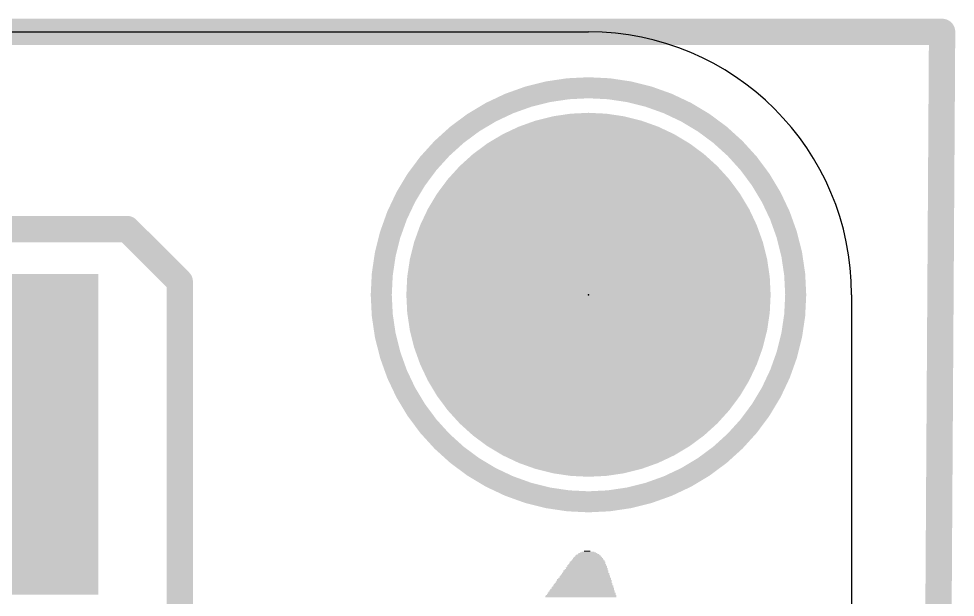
# Model space of a CAD drawing. Extents: x -0.1 to 49.3, y -0.1 to 40.8.
# Drawn here: x 40.22 to 49.26, y 35.18 to 40.77 of the extents above; entities that cross this region are included whole.
import ezdxf

# ---------------------------------------------------------------- set-up
doc = ezdxf.new("R2010")
doc.units = 0
for name, color, linetype in [('1', 12, 'CONTINUOUS'), ('16', 132, 'CONTINUOUS'), ('17', 110, 'CONTINUOUS'), ('20', 53, 'CONTINUOUS'), ('21', 40, 'CONTINUOUS'), ('23', 53, 'CONTINUOUS')]:
    doc.layers.add(name, color=color, linetype=linetype)

# ---------------------------------------------------------------- blocks, each defined once
blk = doc.blocks.new('RECT')
blk.add_solid([(-0.5, -0.5), (0.5, -0.5), (-0.5, 0.5), (0.5, 0.5)])
blk = doc.blocks.new('ROUNDP')
at = {"const_width": 0.5}
blk.add_lwpolyline([(0, -0.25, 1), (0, 0.25, 1), (0, -0.25)], format="xyb", dxfattribs=at)

msp = doc.modelspace()

# ---------------------------------------------------------------- linework, layer by layer
at = {"layer": '1', "const_width": 0.254}
for points in [[(34.282, 38.735), (41.267, 38.735)], [(41.267, 38.735), (41.775, 38.227)], [(41.775, 38.227), (41.775, 34.544)]]:
    msp.add_lwpolyline(points, dxfattribs=at)
at = {"layer": '1', "const_width": 0.127}
for points in [[(41.3119, 38.7799, 1), (41.2221, 38.6901)], [(41.267, 38.6715, 1), (41.267, 38.7985)], [(41.8385, 38.227, 1), (41.7115, 38.227)], [(41.7301, 38.1821, 1), (41.8199, 38.2719)]]:
    msp.add_lwpolyline(points, format="xyb", dxfattribs=at)
at = {"layer": '16', "const_width": 0.254}
for points in [[(49.133, 40.64), (0.254, 40.64)], [(48.879, 0), (49.133, 40.64)]]:
    msp.add_lwpolyline(points, dxfattribs=at)
at = {"layer": '16', "const_width": 0.127}
for points in [[(49.1965, 40.6396, 1), (49.0695, 40.6404)], [(49.133, 40.5765, 1), (49.133, 40.7035)]]:
    msp.add_lwpolyline(points, format="xyb", dxfattribs=at)
at = {"layer": '20'}
for p, q in [((2.54, 40.64), (45.72, 40.64)), ((48.26, 38.1), (48.26, 2.54))]:
    msp.add_line(p, q, dxfattribs=at)
msp.add_arc((45.72, 38.1), 2.54, 0, 90, dxfattribs=at)
at = {"layer": '21', "const_width": 0.2032}
msp.add_lwpolyline([(45.72, 36.1, 1), (45.72, 40.1, 1), (45.72, 36.1)], format="xyb", dxfattribs=at)
at = {"layer": '23'}
msp.add_point((45.72, 38.1), dxfattribs=at)

# ---------------------------------------------------------------- block references
at = {"layer": '1', "xscale": 3.1, "yscale": 2.3, "rotation": 270}
msp.add_blockref('RECT', (39.84, 36.752), dxfattribs=at)
at = {"layer": '17', "xscale": 3.516, "yscale": 3.516}
msp.add_blockref('ROUNDP', (45.72, 38.1), dxfattribs=at)
msp.add_blockref('ROUNDP', (45.72, 38.1), dxfattribs=at)
at = {"layer": '21'}
for p, xscale, yscale in [((45.7146, 35.616), 0.1219, 0.0077), ((45.7071, 35.6236), 0.0609, 0.0076), ((45.7109, 35.5245), 0.3277, 0.0076), ((45.7147, 35.5321), 0.32, 0.0076), ((45.7147, 35.5398), 0.3048, 0.0077), ((45.7147, 35.555), 0.2896, 0.0076), ((45.7147, 35.5474), 0.2896, 0.0076), ((45.7146, 35.5626), 0.2743, 0.0076), ((45.7146, 35.5702), 0.2591, 0.0076), ((45.7147, 35.5779), 0.2438, 0.0077), ((45.7147, 35.5855), 0.2286, 0.0076), ((45.7185, 35.5931), 0.2058, 0.0076), ((45.7146, 35.6007), 0.1829, 0.0076), ((45.7147, 35.6083), 0.1524, 0.0076), ((45.6957, 35.4331), 0.4343, 0.0076), ((45.6957, 35.4407), 0.4191, 0.0076), ((45.6994, 35.4483), 0.4115, 0.0076), ((45.6994, 35.4636), 0.3963, 0.0077), ((45.7033, 35.4559), 0.4039, 0.0076), ((45.7033, 35.4712), 0.3887, 0.0076), ((45.7033, 35.4864), 0.3733, 0.0076), ((45.7071, 35.4788), 0.381, 0.0076), ((45.7071, 35.494), 0.3657, 0.0076), ((45.7071, 35.5017), 0.3505, 0.0077), ((45.7109, 35.5169), 0.3429, 0.0076), ((45.7109, 35.5093), 0.3429, 0.0076), ((45.6766, 35.3493), 0.5182, 0.0077), ((45.6804, 35.3416), 0.5258, 0.0076), ((45.6804, 35.3569), 0.5106, 0.0076), ((45.6842, 35.3645), 0.503, 0.0076), ((45.6842, 35.3797), 0.4876, 0.0076), ((45.6842, 35.3721), 0.4876, 0.0076), ((45.688, 35.3874), 0.48, 0.0077), ((45.688, 35.395), 0.4648, 0.0076), ((45.6918, 35.4102), 0.4572, 0.0076), ((45.6918, 35.4026), 0.4572, 0.0076), ((45.6918, 35.4178), 0.442, 0.0076), ((45.6957, 35.4255), 0.4343, 0.0077), ((45.6575, 35.2502), 0.6172, 0.0076), ((45.6613, 35.2578), 0.6096, 0.0076), ((45.6613, 35.2731), 0.5943, 0.0077), ((45.6652, 35.2654), 0.6019, 0.0076), ((45.6652, 35.2807), 0.5867, 0.0076), ((45.6652, 35.2959), 0.5715, 0.0076), ((45.669, 35.2883), 0.5791, 0.0076), ((45.669, 35.3035), 0.5639, 0.0076), ((45.6728, 35.3112), 0.5563, 0.0077), ((45.6728, 35.3264), 0.541, 0.0076), ((45.6728, 35.3188), 0.541, 0.0076), ((45.6766, 35.334), 0.5334, 0.0076), ((45.6461, 35.1892), 0.6858, 0.0076), ((45.6461, 35.1816), 0.6858, 0.0076), ((45.6499, 35.1969), 0.6782, 0.0077), ((45.6499, 35.2045), 0.663, 0.0076), ((45.6538, 35.2197), 0.6553, 0.0076), ((45.6538, 35.2121), 0.6553, 0.0076), ((45.6538, 35.2273), 0.6401, 0.0076), ((45.6576, 35.2426), 0.6325, 0.0076), ((45.6576, 35.235), 0.6325, 0.0077)]:
    msp.add_blockref('RECT', p, dxfattribs=dict(at, xscale=xscale, yscale=yscale))

doc.saveas('drawing.dxf')
